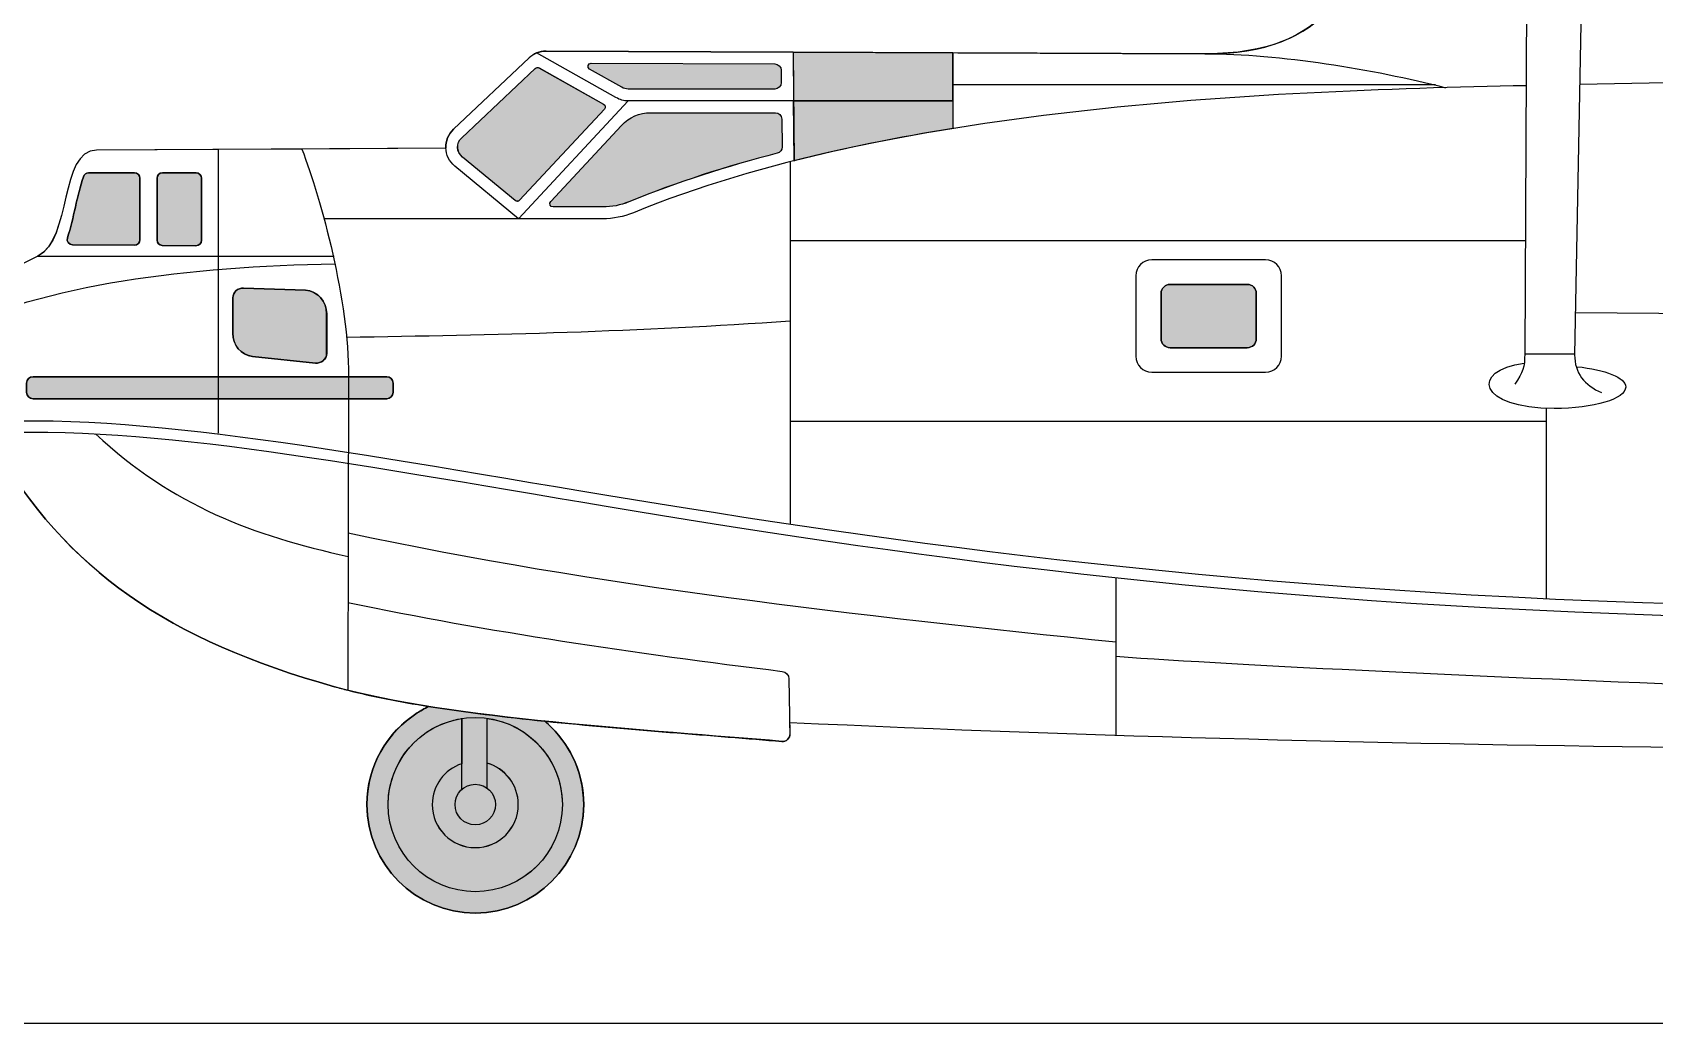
# Model space of a CAD drawing. Extents: x 65 to 351, y 40 to 244.
# Drawn here: x 104.8 to 127.97, y 197.93 to 212.08 of the extents above; entities that cross this region are included whole.
import ezdxf

# ---------------------------------------------------------------- set-up
doc = ezdxf.new("R2010")
doc.units = 0
doc.header["$MEASUREMENT"] = 0
doc.layers.add('4-VIEW', color=7, linetype='CONTINUOUS')
doc.layers.add('SOLIDS', color=7, linetype='CONTINUOUS')

msp = doc.modelspace()

# ---------------------------------------------------------------- hatches: boundary and pattern name
at = {"layer": 'SOLIDS'}
msp.add_hatch(color=255, dxfattribs=at).paths.add_polyline_path([(117.951, 211.792), (115.667, 211.801), (115.674, 211.104), (117.951, 211.104), (117.951, 211.337)])
h = msp.add_hatch(color=255, dxfattribs=at)
edge = h.paths.add_edge_path()
edge.add_spline(control_points=[(111.984, 211.568), (111.984, 211.568), (110.935, 210.579), (110.935, 210.579), (110.854, 210.502), (110.858, 210.374), (110.944, 210.303), (110.944, 210.303), (111.698, 209.68), (111.698, 209.68), (111.717, 209.664), (111.744, 209.666), (111.761, 209.685), (111.761, 209.685), (112.972, 210.985), (112.972, 210.985), (112.992, 211.007), (112.987, 211.042), (112.961, 211.057), (112.961, 211.057), (112.039, 211.575), (112.039, 211.575), (112.021, 211.584), (111.999, 211.582), (111.984, 211.568)], knot_values=[0, 0, 0, 0, 1, 1, 1, 2, 2, 2, 3, 3, 3, 4, 4, 4, 5, 5, 5, 6, 6, 6, 7, 7, 7, 8, 8, 8, 8], degree=3, periodic=1)
h = msp.add_hatch(color=255, dxfattribs=at)
edge = h.paths.add_edge_path()
edge.add_spline(control_points=[(115.406, 211.633), (115.406, 211.633), (112.783, 211.643), (112.783, 211.643), (112.736, 211.643), (112.719, 211.58), (112.76, 211.556), (112.76, 211.556), (113.22, 211.299), (113.22, 211.299), (113.251, 211.281), (113.278, 211.273), (113.314, 211.273), (113.314, 211.273), (115.405, 211.273), (115.405, 211.273), (115.456, 211.273), (115.498, 211.315), (115.498, 211.365), (115.498, 211.365), (115.498, 211.54), (115.498, 211.54), (115.498, 211.591), (115.457, 211.633), (115.406, 211.633)], knot_values=[0, 0, 0, 0, 1, 1, 1, 2, 2, 2, 3, 3, 3, 4, 4, 4, 5, 5, 5, 6, 6, 6, 7, 7, 7, 8, 8, 8, 8], degree=3, periodic=1)
h = msp.add_hatch(color=252, dxfattribs=at)
edge = h.paths.add_edge_path()
edge.add_spline(control_points=[(121.547, 211.777), (121.55, 211.777), (121.554, 211.777), (121.557, 211.777), (121.554, 211.777), (121.55, 211.777), (121.547, 211.777)], knot_values=[0, 0, 0, 0, 1, 1, 1, 2, 2, 2, 2], degree=3, periodic=1)
h = msp.add_hatch(color=255, dxfattribs=at)
edge = h.paths.add_edge_path()
edge.add_spline(control_points=[(117.951, 211.104), (117.951, 211.104), (115.674, 211.104), (115.674, 211.104), (115.674, 211.104), (115.682, 210.248), (115.682, 210.248), (116.412, 210.432), (117.174, 210.584), (117.951, 210.71), (117.951, 210.71), (117.951, 211.104), (117.951, 211.104)], knot_values=[0, 0, 0, 0, 1, 1, 1, 2, 2, 2, 3, 3, 3, 4, 4, 4, 4], degree=3, periodic=1)
h = msp.add_hatch(color=255, dxfattribs=at)
edge = h.paths.add_edge_path()
edge.add_spline(control_points=[(113.219, 210.754), (113.219, 210.754), (112.207, 209.667), (112.207, 209.667), (112.179, 209.638), (112.2, 209.59), (112.241, 209.59), (112.241, 209.59), (112.946, 209.59), (112.946, 209.59), (113.082, 209.59), (113.199, 209.613), (113.324, 209.664), (114.011, 209.946), (114.724, 210.17), (115.442, 210.356), (115.484, 210.367), (115.511, 210.404), (115.511, 210.447), (115.511, 210.447), (115.507, 210.844), (115.507, 210.844), (115.506, 210.894), (115.465, 210.935), (115.415, 210.935), (115.415, 210.935), (113.634, 210.935), (113.634, 210.935), (113.471, 210.935), (113.33, 210.874), (113.219, 210.754)], knot_values=[0, 0, 0, 0, 1, 1, 1, 2, 2, 2, 3, 3, 3, 4, 4, 4, 5, 5, 5, 6, 6, 6, 7, 7, 7, 8, 8, 8, 9, 9, 9, 10, 10, 10, 10], degree=3, periodic=1)
h = msp.add_hatch(color=255, dxfattribs=at)
edge = h.paths.add_edge_path()
edge.add_spline(control_points=[(105.531, 210.02), (105.437, 209.744), (105.396, 209.435), (105.302, 209.147), (105.286, 209.099), (105.326, 209.051), (105.376, 209.051), (105.376, 209.051), (106.261, 209.044), (106.261, 209.044), (106.304, 209.043), (106.338, 209.078), (106.338, 209.121), (106.338, 209.121), (106.338, 210), (106.338, 210), (106.338, 210.043), (106.304, 210.077), (106.261, 210.077), (106.261, 210.077), (105.605, 210.077), (105.605, 210.077), (105.57, 210.077), (105.542, 210.053), (105.531, 210.02)], knot_values=[0, 0, 0, 0, 1, 1, 1, 2, 2, 2, 3, 3, 3, 4, 4, 4, 5, 5, 5, 6, 6, 6, 7, 7, 7, 8, 8, 8, 8], degree=3, periodic=1)
h = msp.add_hatch(color=255, dxfattribs=at)
edge = h.paths.add_edge_path()
edge.add_spline(control_points=[(107.14, 210.077), (107.14, 210.077), (106.659, 210.077), (106.659, 210.077), (106.617, 210.077), (106.582, 210.043), (106.582, 210), (106.582, 210), (106.582, 209.118), (106.582, 209.118), (106.582, 209.075), (106.616, 209.041), (106.658, 209.041), (106.658, 209.041), (107.139, 209.037), (107.139, 209.037), (107.182, 209.037), (107.217, 209.071), (107.217, 209.114), (107.217, 209.114), (107.217, 210), (107.217, 210), (107.217, 210.043), (107.182, 210.077), (107.14, 210.077)], knot_values=[0, 0, 0, 0, 1, 1, 1, 2, 2, 2, 3, 3, 3, 4, 4, 4, 5, 5, 5, 6, 6, 6, 7, 7, 7, 8, 8, 8, 8], degree=3, periodic=1)
h = msp.add_hatch(color=255, dxfattribs=at)
edge = h.paths.add_edge_path()
edge.add_spline(control_points=[(107.665, 208.292), (107.665, 208.292), (107.665, 207.788), (107.665, 207.788), (107.665, 207.622), (107.781, 207.472), (107.946, 207.455), (107.946, 207.455), (108.844, 207.362), (108.844, 207.362), (108.929, 207.353), (109.006, 207.412), (109.006, 207.498), (109.006, 207.498), (109.006, 208.064), (109.006, 208.064), (109.006, 208.238), (108.876, 208.395), (108.702, 208.4), (108.702, 208.4), (107.817, 208.43), (107.817, 208.43), (107.735, 208.433), (107.665, 208.375), (107.665, 208.292)], knot_values=[0, 0, 0, 0, 1, 1, 1, 2, 2, 2, 3, 3, 3, 4, 4, 4, 5, 5, 5, 6, 6, 6, 7, 7, 7, 8, 8, 8, 8], degree=3, periodic=1)
h = msp.add_hatch(color=255, dxfattribs=at)
edge = h.paths.add_edge_path()
edge.add_spline(control_points=[(121.053, 208.485), (120.982, 208.485), (120.924, 208.427), (120.924, 208.356), (120.924, 208.356), (120.924, 207.709), (120.924, 207.709), (120.924, 207.639), (120.982, 207.581), (121.053, 207.581), (121.053, 207.581), (122.156, 207.581), (122.156, 207.581), (122.227, 207.581), (122.285, 207.639), (122.285, 207.709), (122.285, 207.709), (122.285, 208.356), (122.285, 208.356), (122.285, 208.427), (122.227, 208.485), (122.156, 208.485), (122.156, 208.485), (121.053, 208.485), (121.053, 208.485)], knot_values=[0, 0, 0, 0, 1, 1, 1, 2, 2, 2, 3, 3, 3, 4, 4, 4, 5, 5, 5, 6, 6, 6, 7, 7, 7, 8, 8, 8, 8], degree=3, periodic=1)
h = msp.add_hatch(color=252, dxfattribs=at)
edge = h.paths.add_edge_path()
edge.add_spline(control_points=[(107.457, 207.166), (107.457, 207.166), (104.811, 207.166), (104.811, 207.166), (104.761, 207.166), (104.72, 207.125), (104.72, 207.075), (104.72, 207.075), (104.72, 206.943), (104.72, 206.943), (104.72, 206.892), (104.761, 206.851), (104.811, 206.851), (104.811, 206.851), (107.457, 206.851), (107.457, 206.851), (107.457, 206.851), (109.318, 206.851), (109.318, 206.851), (109.318, 206.851), (109.864, 206.851), (109.864, 206.851), (109.914, 206.851), (109.955, 206.892), (109.955, 206.943), (109.955, 206.943), (109.955, 207.075), (109.955, 207.075), (109.955, 207.125), (109.914, 207.166), (109.864, 207.166), (109.864, 207.166), (109.319, 207.166), (109.319, 207.166), (109.319, 207.166), (107.457, 207.166), (107.457, 207.166)], knot_values=[0, 0, 0, 0, 1, 1, 1, 2, 2, 2, 3, 3, 3, 4, 4, 4, 5, 5, 5, 6, 6, 6, 7, 7, 7, 8, 8, 8, 9, 9, 9, 10, 10, 10, 11, 11, 11, 12, 12, 12, 12], degree=3, periodic=1)
h = msp.add_hatch(color=252, dxfattribs=at)
edge = h.paths.add_edge_path()
edge.add_spline(control_points=[(110.3, 202.366), (109.867, 202.091), (109.58, 201.608), (109.58, 201.058), (109.58, 200.202), (110.273, 199.509), (111.128, 199.509), (111.984, 199.509), (112.677, 200.202), (112.677, 201.058), (112.677, 201.488), (112.502, 201.877), (112.218, 202.158), (112.201, 202.175), (112.166, 202.212), (112.131, 202.248), (112.126, 202.248), (112.122, 202.249), (112.118, 202.249), (111.546, 202.308), (110.982, 202.377), (110.461, 202.46), (110.405, 202.429), (110.336, 202.389), (110.3, 202.366)], knot_values=[0, 0, 0, 0, 1, 1, 1, 2, 2, 2, 3, 3, 3, 4, 4, 4, 5, 5, 5, 6, 6, 6, 7, 7, 7, 8, 8, 8, 8], degree=3, periodic=1)
h = msp.add_hatch(color=255, dxfattribs=at)
edge = h.paths.add_edge_path()
edge.add_spline(control_points=[(110.934, 202.286), (110.34, 202.193), (109.884, 201.678), (109.884, 201.058), (109.884, 200.371), (110.442, 199.814), (111.128, 199.814), (111.816, 199.814), (112.372, 200.371), (112.372, 201.058), (112.372, 201.688), (111.904, 202.208), (111.296, 202.289), (111.296, 202.289), (111.296, 201.649), (111.296, 201.649), (111.554, 201.576), (111.743, 201.338), (111.743, 201.058), (111.743, 200.718), (111.468, 200.443), (111.128, 200.443), (110.789, 200.443), (110.514, 200.718), (110.514, 201.058), (110.514, 201.329), (110.69, 201.559), (110.934, 201.641), (110.934, 201.641), (110.934, 202.286), (110.934, 202.286)], knot_values=[0, 0, 0, 0, 1, 1, 1, 2, 2, 2, 3, 3, 3, 4, 4, 4, 5, 5, 5, 6, 6, 6, 7, 7, 7, 8, 8, 8, 9, 9, 9, 10, 10, 10, 10], degree=3, periodic=1)

# ---------------------------------------------------------------- linework, layer by layer
at = {"layer": '4-VIEW', "color": 7}
for points in [[(115.667, 211.801), (115.682, 210.243)], [(117.951, 211.792), (117.951, 210.705)], [(117.951, 211.338), (124.845, 211.338)], [(133.584, 211.465), (126.905, 211.336)], [(111.746, 209.421), (113.313, 211.104)], [(107.457, 210.409), (107.457, 206.362)], [(115.626, 210.23), (115.626, 205.063)], [(115.626, 209.109), (126.127, 209.109)], [(104.878, 208.886), (109.113, 208.886)], [(126.844, 208.084), (129.227, 208.066)], [(126.119, 207.495), (126.833, 207.495)], [(126.425, 206.715), (126.425, 203.998)], [(115.626, 206.53), (126.425, 206.53)], [(120.28, 204.297), (120.28, 202.052)], [(110.934, 201.272), (110.934, 202.29)], [(111.296, 201.293), (111.296, 202.289)], [(181.752, 197.932), (103.375, 197.932)]]:
    msp.add_lwpolyline(points, dxfattribs=at)
for points in [[(121.547, 211.778), (123.312, 211.768), (123.75, 212.745), (124.096, 214.238)], [(103.496, 207.777), (105.032, 208.5), (107.021, 208.742), (109.123, 208.777)], [(109.29, 207.731), (111.378, 207.766), (113.498, 207.809), (115.626, 207.966)], [(105.702, 206.351), (106.817, 205.316), (107.95, 204.905), (109.312, 204.599)], [(109.313, 204.936), (112.882, 204.176), (116.574, 203.759), (120.28, 203.38)], [(120.28, 203.175), (122.055, 203.045), (125.741, 202.876), (129.003, 202.75)], [(115.62, 202.232), (119.986, 202.026), (124.362, 201.926), (128.742, 201.869)]]:
    msp.add_open_spline(points, degree=3, dxfattribs=at)
for points, knots in [([(126.148, 213.529), (126.148, 213.529), (126.119, 207.495), (126.119, 207.495), (126.119, 207.301), (126.095, 207.231), (125.977, 207.059)], [0, 0, 0, 0, 1, 1, 1, 2, 2, 2, 2]), ([(126.945, 213.449), (126.945, 213.449), (126.832, 207.48), (126.832, 207.48), (126.828, 207.22), (126.975, 207.043), (127.215, 206.939)], [0, 0, 0, 0, 1, 1, 1, 2, 2, 2, 2]), ([(111.746, 209.421), (111.746, 209.421), (110.836, 210.173), (110.836, 210.173), (110.672, 210.309), (110.664, 210.556), (110.819, 210.702), (110.819, 210.702), (111.898, 211.719), (111.898, 211.719), (111.966, 211.783), (112.047, 211.815), (112.141, 211.815), (112.141, 211.815), (121.547, 211.778), (121.547, 211.778), (122.63, 211.774), (123.942, 211.562), (124.989, 211.292)], [0, 0, 0, 0, 1, 1, 1, 2, 2, 2, 3, 3, 3, 4, 4, 4, 5, 5, 5, 6, 6, 6, 6]), ([(117.951, 211.104), (117.951, 211.104), (113.313, 211.104), (113.313, 211.104), (113.249, 211.104), (113.193, 211.12), (113.137, 211.152), (113.137, 211.152), (112.003, 211.788), (112.003, 211.788)], [0, 0, 0, 0, 1, 1, 1, 2, 2, 2, 3, 3, 3, 3]), ([(111.761, 209.685), (111.761, 209.685), (112.972, 210.985), (112.972, 210.985), (112.992, 211.007), (112.987, 211.042), (112.961, 211.057), (112.961, 211.057), (112.038, 211.575), (112.038, 211.575), (112.021, 211.585), (111.999, 211.582), (111.984, 211.568), (111.984, 211.568), (110.935, 210.579), (110.935, 210.579), (110.853, 210.503), (110.857, 210.374), (110.944, 210.303), (110.944, 210.303), (111.698, 209.681), (111.698, 209.681), (111.717, 209.665), (111.744, 209.667), (111.761, 209.685), (111.761, 209.685), (111.761, 209.685), (111.761, 209.685)], [0, 0, 0, 0, 1, 1, 1, 2, 2, 2, 3, 3, 3, 4, 4, 4, 5, 5, 5, 6, 6, 6, 7, 7, 7, 8, 8, 8, 9, 9, 9, 9]), ([(115.498, 211.366), (115.498, 211.366), (115.498, 211.541), (115.498, 211.541), (115.498, 211.592), (115.456, 211.633), (115.406, 211.633), (115.406, 211.633), (112.783, 211.644), (112.783, 211.644), (112.736, 211.644), (112.719, 211.58), (112.76, 211.557), (112.76, 211.557), (113.22, 211.299), (113.22, 211.299), (113.251, 211.282), (113.278, 211.273), (113.313, 211.273), (113.313, 211.273), (115.405, 211.273), (115.405, 211.273), (115.456, 211.273), (115.498, 211.315), (115.498, 211.366), (115.498, 211.366), (115.498, 211.366), (115.498, 211.366)], [0, 0, 0, 0, 1, 1, 1, 2, 2, 2, 3, 3, 3, 4, 4, 4, 5, 5, 5, 6, 6, 6, 7, 7, 7, 8, 8, 8, 9, 9, 9, 9]), ([(126.137, 211.321), (122.242, 211.246), (117.023, 210.999), (113.388, 209.508), (113.241, 209.448), (113.105, 209.421), (112.946, 209.421), (112.946, 209.421), (108.969, 209.421), (108.969, 209.421)], [0, 0, 0, 0, 1, 1, 1, 2, 2, 2, 3, 3, 3, 3]), ([(113.218, 210.755), (113.218, 210.755), (112.207, 209.668), (112.207, 209.668), (112.179, 209.638), (112.2, 209.59), (112.241, 209.59), (112.241, 209.59), (112.946, 209.59), (112.946, 209.59), (113.081, 209.59), (113.199, 209.613), (113.324, 209.665), (114.011, 209.946), (114.723, 210.171), (115.442, 210.357), (115.483, 210.368), (115.511, 210.404), (115.511, 210.447), (115.511, 210.447), (115.507, 210.844), (115.507, 210.844), (115.506, 210.895), (115.465, 210.935), (115.415, 210.935), (115.415, 210.935), (113.634, 210.935), (113.634, 210.935), (113.471, 210.935), (113.33, 210.874), (113.218, 210.755), (113.218, 210.755), (113.218, 210.755), (113.218, 210.755)], [0, 0, 0, 0, 1, 1, 1, 2, 2, 2, 3, 3, 3, 4, 4, 4, 5, 5, 5, 6, 6, 6, 7, 7, 7, 8, 8, 8, 9, 9, 9, 10, 10, 10, 11, 11, 11, 11]), ([(110.708, 210.43), (110.708, 210.43), (105.719, 210.399), (105.719, 210.399), (105.179, 210.396), (105.368, 209.127), (104.878, 208.886), (104.424, 208.662), (104.003, 208.422), (103.617, 208.163), (103.49, 208.078), (103.44, 207.92), (103.496, 207.777), (103.667, 207.34), (103.847, 206.94), (104.037, 206.575), (104.054, 206.543), (104.086, 206.524), (104.123, 206.526), (109.222, 206.747), (115.985, 204.053), (130.419, 203.882)], [0, 0, 0, 0, 1, 1, 1, 2, 2, 2, 3, 3, 3, 4, 4, 4, 5, 5, 5, 6, 6, 6, 7, 7, 7, 7]), ([(108.65, 210.417), (108.936, 209.688), (109.321, 208.226), (109.319, 207.182), (109.319, 207.182), (109.307, 202.69), (109.307, 202.69)], [0, 0, 0, 0, 1, 1, 1, 2, 2, 2, 2]), ([(106.261, 209.044), (106.261, 209.044), (105.376, 209.051), (105.376, 209.051), (105.325, 209.051), (105.286, 209.1), (105.302, 209.147), (105.396, 209.436), (105.437, 209.745), (105.531, 210.02), (105.542, 210.054), (105.57, 210.077), (105.605, 210.077), (105.605, 210.077), (106.261, 210.077), (106.261, 210.077), (106.304, 210.077), (106.338, 210.043), (106.338, 210.001), (106.338, 210.001), (106.338, 209.121), (106.338, 209.121), (106.338, 209.078), (106.304, 209.044), (106.261, 209.044), (106.261, 209.044), (106.261, 209.044), (106.261, 209.044)], [0, 0, 0, 0, 1, 1, 1, 2, 2, 2, 3, 3, 3, 4, 4, 4, 5, 5, 5, 6, 6, 6, 7, 7, 7, 8, 8, 8, 9, 9, 9, 9]), ([(107.139, 209.037), (107.139, 209.037), (106.658, 209.041), (106.658, 209.041), (106.616, 209.041), (106.582, 209.076), (106.582, 209.118), (106.582, 209.118), (106.582, 210.001), (106.582, 210.001), (106.582, 210.043), (106.617, 210.077), (106.659, 210.077), (106.659, 210.077), (107.14, 210.077), (107.14, 210.077), (107.182, 210.077), (107.217, 210.043), (107.217, 210.001), (107.217, 210.001), (107.217, 209.114), (107.217, 209.114), (107.217, 209.071), (107.182, 209.037), (107.139, 209.037), (107.139, 209.037), (107.139, 209.037), (107.139, 209.037)], [0, 0, 0, 0, 1, 1, 1, 2, 2, 2, 3, 3, 3, 4, 4, 4, 5, 5, 5, 6, 6, 6, 7, 7, 7, 8, 8, 8, 9, 9, 9, 9]), ([(120.792, 208.835), (120.792, 208.835), (122.417, 208.835), (122.417, 208.835), (122.543, 208.835), (122.645, 208.733), (122.645, 208.607), (122.645, 208.607), (122.645, 207.459), (122.645, 207.459), (122.645, 207.333), (122.543, 207.231), (122.417, 207.231), (122.417, 207.231), (120.792, 207.231), (120.792, 207.231), (120.666, 207.231), (120.564, 207.333), (120.564, 207.459), (120.564, 207.459), (120.564, 208.607), (120.564, 208.607), (120.564, 208.733), (120.666, 208.835), (120.792, 208.835), (120.792, 208.835), (120.792, 208.835), (120.792, 208.835)], [0, 0, 0, 0, 1, 1, 1, 2, 2, 2, 3, 3, 3, 4, 4, 4, 5, 5, 5, 6, 6, 6, 7, 7, 7, 8, 8, 8, 9, 9, 9, 9]), ([(107.817, 208.431), (107.817, 208.431), (108.702, 208.401), (108.702, 208.401), (108.876, 208.395), (109.005, 208.239), (109.005, 208.064), (109.005, 208.064), (109.005, 207.499), (109.005, 207.499), (109.005, 207.412), (108.929, 207.354), (108.844, 207.362), (108.844, 207.362), (107.946, 207.456), (107.946, 207.456), (107.78, 207.472), (107.665, 207.622), (107.665, 207.788), (107.665, 207.788), (107.665, 208.293), (107.665, 208.293), (107.665, 208.375), (107.735, 208.433), (107.817, 208.431), (107.817, 208.431), (107.817, 208.431), (107.817, 208.431)], [0, 0, 0, 0, 1, 1, 1, 2, 2, 2, 3, 3, 3, 4, 4, 4, 5, 5, 5, 6, 6, 6, 7, 7, 7, 8, 8, 8, 9, 9, 9, 9]), ([(121.053, 208.485), (121.053, 208.485), (122.156, 208.485), (122.156, 208.485), (122.227, 208.485), (122.285, 208.427), (122.285, 208.356), (122.285, 208.356), (122.285, 207.71), (122.285, 207.71), (122.285, 207.639), (122.227, 207.581), (122.156, 207.581), (122.156, 207.581), (121.053, 207.581), (121.053, 207.581), (120.982, 207.581), (120.924, 207.639), (120.924, 207.71), (120.924, 207.71), (120.924, 208.356), (120.924, 208.356), (120.924, 208.427), (120.982, 208.485), (121.053, 208.485), (121.053, 208.485), (121.053, 208.485), (121.053, 208.485)], [0, 0, 0, 0, 1, 1, 1, 2, 2, 2, 3, 3, 3, 4, 4, 4, 5, 5, 5, 6, 6, 6, 7, 7, 7, 8, 8, 8, 9, 9, 9, 9]), ([(104.811, 207.167), (104.811, 207.167), (109.864, 207.167), (109.864, 207.167), (109.914, 207.167), (109.955, 207.125), (109.955, 207.075), (109.955, 207.075), (109.955, 206.943), (109.955, 206.943), (109.955, 206.893), (109.914, 206.852), (109.864, 206.852), (109.864, 206.852), (104.811, 206.852), (104.811, 206.852), (104.761, 206.852), (104.719, 206.893), (104.719, 206.943), (104.719, 206.943), (104.719, 207.075), (104.719, 207.075), (104.719, 207.125), (104.761, 207.167), (104.811, 207.167), (104.811, 207.167), (104.811, 207.167), (104.811, 207.167)], [0, 0, 0, 0, 1, 1, 1, 2, 2, 2, 3, 3, 3, 4, 4, 4, 5, 5, 5, 6, 6, 6, 7, 7, 7, 8, 8, 8, 9, 9, 9, 9]), ([(126.865, 207.309), (127.27, 207.268), (127.561, 207.154), (127.561, 207.019), (127.561, 206.85), (127.104, 206.713), (126.54, 206.713), (125.45, 206.713), (125.334, 207.258), (126.112, 207.358)], [0, 0, 0, 0, 1, 1, 1, 2, 2, 2, 3, 3, 3, 3]), ([(109.31, 203.944), (111.317, 203.525), (113.401, 203.22), (115.514, 202.96), (115.568, 202.954), (115.607, 202.909), (115.608, 202.855), (115.608, 202.855), (115.623, 202.069), (115.623, 202.069), (115.625, 202.005), (115.571, 201.954), (115.506, 201.96), (113.649, 202.123), (110.769, 202.277), (109.119, 202.74), (106.751, 203.405), (105.295, 204.382), (104.228, 206.227), (104.194, 206.288), (104.235, 206.363), (104.305, 206.366), (109.343, 206.545), (115.952, 203.934), (129.99, 203.716)], [0, 0, 0, 0, 1, 1, 1, 2, 2, 2, 3, 3, 3, 4, 4, 4, 5, 5, 5, 6, 6, 6, 7, 7, 7, 8, 8, 8, 8]), ([(110.462, 202.456), (109.94, 202.207), (109.58, 201.675), (109.58, 201.058), (109.58, 200.203), (110.273, 199.509), (111.128, 199.509), (111.984, 199.509), (112.677, 200.203), (112.677, 201.058), (112.677, 201.54), (112.457, 201.97), (112.112, 202.254)], [0, 0, 0, 0, 1, 1, 1, 2, 2, 2, 3, 3, 3, 4, 4, 4, 4]), ([(111.128, 202.302), (110.441, 202.302), (109.884, 201.745), (109.884, 201.058), (109.884, 200.371), (110.441, 199.814), (111.128, 199.814), (111.815, 199.814), (112.372, 200.371), (112.372, 201.058), (112.372, 201.745), (111.815, 202.302), (111.128, 202.302), (111.128, 202.302), (111.128, 202.302), (111.128, 202.302)], [0, 0, 0, 0, 1, 1, 1, 2, 2, 2, 3, 3, 3, 4, 4, 4, 5, 5, 5, 5]), ([(110.934, 201.641), (110.69, 201.559), (110.514, 201.329), (110.514, 201.058), (110.514, 200.718), (110.789, 200.444), (111.128, 200.444), (111.468, 200.444), (111.743, 200.718), (111.743, 201.058), (111.743, 201.34), (111.553, 201.578), (111.293, 201.65)], [0, 0, 0, 0, 1, 1, 1, 2, 2, 2, 3, 3, 3, 4, 4, 4, 4]), ([(111.128, 200.769), (111.288, 200.769), (111.418, 200.898), (111.418, 201.058), (111.418, 201.218), (111.288, 201.347), (111.128, 201.347), (110.969, 201.347), (110.839, 201.218), (110.839, 201.058), (110.839, 200.898), (110.969, 200.769), (111.128, 200.769), (111.128, 200.769), (111.128, 200.769), (111.128, 200.769)], [0, 0, 0, 0, 1, 1, 1, 2, 2, 2, 3, 3, 3, 4, 4, 4, 5, 5, 5, 5])]:
    msp.add_open_spline(points, degree=3, knots=knots, dxfattribs=at)
at = {"layer": 'SOLIDS'}
msp.add_lwpolyline([(117.951, 211.792), (115.667, 211.801), (115.674, 211.104), (117.951, 211.104), (117.951, 211.337), (117.951, 211.792)], dxfattribs=at)
for points, knots in [([(121.557, 211.777), (121.561, 211.777), (121.565, 211.777), (121.569, 211.777), (123.314, 211.776), (123.751, 212.749), (124.096, 214.235), (123.902, 214.236), (123.708, 214.238), (123.513, 214.24), (123.513, 214.24), (123.512, 214.091), (123.512, 214.091), (123.508, 213.696), (123.185, 213.376), (122.79, 213.376), (122.79, 213.376), (121.725, 213.376), (121.725, 213.376), (121.725, 213.376), (121.516, 213.376), (121.516, 213.376), (121.119, 213.376), (120.795, 213.701), (120.795, 214.098), (120.795, 214.098), (120.795, 214.3), (120.795, 214.3), (120.153, 214.321), (119.513, 214.348), (118.877, 214.382), (118.706, 214.391), (118.535, 214.4), (118.364, 214.41), (117.909, 214.436), (117.536, 214.812), (117.538, 215.269), (117.538, 215.269), (117.546, 217.154), (117.546, 217.154), (117.546, 217.154), (117.272, 217.154), (117.272, 217.154), (117.272, 217.095), (117.224, 217.048), (117.165, 217.048), (117.165, 217.048), (117.111, 217.048), (117.111, 217.048), (117.169, 216.017), (116.977, 214.539), (116.798, 213.476), (116.795, 213.455), (116.738, 213.455), (116.737, 213.475), (116.643, 214.525), (116.479, 215.804), (116.611, 217.048), (116.553, 217.048), (116.505, 217.095), (116.505, 217.154), (116.505, 217.154), (116.505, 217.175), (116.505, 217.175), (116.505, 217.175), (115.821, 217.175), (115.821, 217.175), (115.487, 217.175), (115.491, 217.718), (115.821, 217.718), (115.821, 217.718), (116.505, 217.718), (116.505, 217.718), (116.505, 217.718), (116.505, 217.738), (116.505, 217.738), (116.505, 217.797), (116.553, 217.845), (116.611, 217.845), (116.611, 217.845), (116.695, 217.845), (116.695, 217.845), (116.645, 220.163), (117.005, 222.34), (117.168, 224.296), (117.171, 224.334), (117.227, 224.333), (117.229, 224.296), (117.338, 222.315), (117.245, 219.766), (117.119, 217.845), (117.119, 217.845), (117.165, 217.845), (117.165, 217.845), (117.224, 217.845), (117.272, 217.797), (117.272, 217.738), (117.272, 217.738), (117.548, 217.738), (117.548, 217.738), (117.548, 217.738), (117.554, 219.049), (117.554, 219.049), (117.555, 219.523), (117.94, 219.909), (118.413, 219.909), (118.607, 219.909), (118.803, 219.909), (118.998, 219.907), (119.642, 219.903), (120.29, 219.889), (120.926, 219.865), (121.242, 219.853), (121.555, 219.839), (121.863, 219.822), (122.503, 219.786), (123.124, 219.739), (123.707, 219.678), (124.479, 219.598), (125.186, 219.495), (125.791, 219.365), (126.241, 219.268), (126.634, 219.156), (126.956, 219.028), (127.842, 219.137), (128.853, 219.013), (129.553, 218.937), (132.36, 218.635), (134.824, 217.911), (137.298, 217.013), (137.375, 216.985), (137.406, 216.915), (137.398, 216.85), (137.396, 216.835), (137.393, 216.821), (137.387, 216.807), (137.659, 216.781), (137.887, 216.784), (138.132, 216.641), (138.132, 216.641), (140.458, 215.289), (140.458, 215.289), (140.458, 215.289), (141.482, 214.694), (141.482, 214.694), (141.551, 214.653), (141.521, 214.547), (141.441, 214.55), (140.182, 214.594), (138.884, 214.628), (137.58, 214.668), (136.298, 213.206), (138.312, 211.618), (140.883, 211.595), (140.883, 211.595), (141.012, 211.595), (141.012, 211.595), (141.019, 211.595), (141.027, 211.595), (141.034, 211.595), (141.034, 211.595), (143.009, 211.597), (143.009, 211.597), (143.009, 211.597), (143.274, 211.597), (143.274, 211.597), (143.813, 212.134), (144.534, 212.433), (145.361, 212.539), (146.155, 212.642), (147.046, 212.566), (147.967, 212.354), (148.151, 212.312), (148.336, 212.264), (148.522, 212.21), (149.116, 212.041), (149.717, 211.819), (150.306, 211.554), (150.306, 211.554), (159.394, 211.475), (159.394, 211.475), (159.561, 211.473), (159.719, 211.479), (159.875, 211.494), (160.113, 211.516), (160.344, 211.559), (160.593, 211.624), (160.787, 211.675), (160.98, 211.73), (161.172, 211.788), (161.813, 211.985), (162.436, 212.225), (163.043, 212.512), (163.766, 212.855), (164.468, 213.264), (165.154, 213.745), (165.96, 214.311), (166.744, 214.977), (167.517, 215.753), (168.626, 216.866), (169.712, 218.206), (170.805, 219.801), (171.791, 221.24), (172.866, 222.878), (174.213, 223.787), (174.729, 224.135), (175.285, 224.376), (175.89, 224.457), (176.115, 224.488), (176.346, 224.496), (176.585, 224.48), (179.033, 224.314), (180.596, 222.653), (180.999, 220.445), (181.055, 220.137), (181.089, 219.819), (181.099, 219.493), (181.099, 219.493), (181.275, 213.95), (181.275, 213.95), (181.275, 213.95), (181.345, 211.81), (181.345, 211.81), (181.348, 211.695), (181.29, 211.573), (181.195, 211.455), (180.927, 211.121), (180.37, 210.813), (180.1, 210.761), (180.1, 210.761), (173.809, 209.556), (173.809, 209.556), (173.809, 209.556), (162.715, 207.431), (162.715, 207.431), (162.715, 207.431), (159.457, 206.806), (159.457, 206.806), (159.457, 206.806), (152.954, 205.56), (152.954, 205.56), (152.954, 205.56), (152.943, 204.368), (152.943, 204.368), (152.942, 204.232), (152.848, 204.117), (152.719, 204.087), (152.706, 204.084), (152.694, 204.082), (152.681, 204.081), (152.681, 204.081), (134.076, 202.158), (134.076, 202.158), (134.076, 202.158), (134.076, 201.819), (134.076, 201.819), (134.076, 201.742), (134.014, 201.68), (133.938, 201.68), (133.938, 201.68), (133.324, 201.68), (133.324, 201.68), (133.324, 201.676), (133.324, 201.672), (133.324, 201.668), (133.324, 200.401), (132.296, 199.373), (131.029, 199.373), (129.761, 199.373), (128.733, 200.401), (128.733, 201.668), (128.733, 201.736), (128.736, 201.803), (128.742, 201.869), (124.362, 201.926), (119.986, 202.026), (115.621, 202.232), (115.621, 202.232), (115.624, 202.069), (115.624, 202.069), (115.625, 202.004), (115.571, 201.954), (115.506, 201.959), (114.55, 202.043), (113.322, 202.125), (112.131, 202.248), (112.166, 202.212), (112.201, 202.175), (112.218, 202.158), (112.502, 201.877), (112.677, 201.488), (112.677, 201.058), (112.677, 200.202), (111.984, 199.509), (111.128, 199.509), (110.273, 199.509), (109.58, 200.202), (109.58, 201.058), (109.58, 201.608), (109.867, 202.091), (110.3, 202.366), (110.336, 202.389), (110.405, 202.429), (110.461, 202.46), (110.043, 202.526), (109.652, 202.602), (109.307, 202.69), (109.243, 202.706), (109.18, 202.723), (109.119, 202.74), (106.751, 203.405), (105.295, 204.382), (104.229, 206.227), (104.194, 206.287), (104.235, 206.363), (104.305, 206.365), (104.32, 206.366), (104.334, 206.366), (104.349, 206.367), (104.349, 206.367), (104.258, 206.531), (104.258, 206.531), (104.213, 206.529), (104.168, 206.527), (104.123, 206.525), (104.086, 206.524), (104.054, 206.542), (104.037, 206.575), (103.847, 206.939), (103.667, 207.34), (103.496, 207.777), (103.44, 207.919), (103.49, 208.077), (103.617, 208.162), (104.003, 208.421), (104.424, 208.662), (104.878, 208.885), (105.369, 209.126), (105.179, 210.396), (105.719, 210.399), (105.719, 210.399), (107.457, 210.409), (107.457, 210.409), (107.457, 210.409), (108.651, 210.416), (108.651, 210.416), (108.651, 210.416), (110.708, 210.429), (110.708, 210.429), (110.704, 210.528), (110.741, 210.628), (110.819, 210.702), (110.819, 210.702), (111.898, 211.718), (111.898, 211.718), (111.93, 211.749), (111.965, 211.772), (112.003, 211.788), (112.046, 211.806), (112.092, 211.815), (112.141, 211.815), (112.141, 211.815), (115.667, 211.801), (115.667, 211.801), (115.667, 211.801), (117.951, 211.792), (117.951, 211.792), (117.951, 211.792), (121.557, 211.777), (121.557, 211.777)], [0, 0, 0, 0, 1, 1, 1, 2, 2, 2, 3, 3, 3, 4, 4, 4, 5, 5, 5, 6, 6, 6, 7, 7, 7, 8, 8, 8, 9, 9, 9, 10, 10, 10, 11, 11, 11, 12, 12, 12, 13, 13, 13, 14, 14, 14, 15, 15, 15, 16, 16, 16, 17, 17, 17, 18, 18, 18, 19, 19, 19, 20, 20, 20, 21, 21, 21, 22, 22, 22, 23, 23, 23, 24, 24, 24, 25, 25, 25, 26, 26, 26, 27, 27, 27, 28, 28, 28, 29, 29, 29, 30, 30, 30, 31, 31, 31, 32, 32, 32, 33, 33, 33, 34, 34, 34, 35, 35, 35, 36, 36, 36, 37, 37, 37, 38, 38, 38, 39, 39, 39, 40, 40, 40, 41, 41, 41, 42, 42, 42, 43, 43, 43, 44, 44, 44, 45, 45, 45, 46, 46, 46, 47, 47, 47, 48, 48, 48, 49, 49, 49, 50, 50, 50, 51, 51, 51, 52, 52, 52, 53, 53, 53, 54, 54, 54, 55, 55, 55, 56, 56, 56, 57, 57, 57, 58, 58, 58, 59, 59, 59, 60, 60, 60, 61, 61, 61, 62, 62, 62, 63, 63, 63, 64, 64, 64, 65, 65, 65, 66, 66, 66, 67, 67, 67, 68, 68, 68, 69, 69, 69, 70, 70, 70, 71, 71, 71, 72, 72, 72, 73, 73, 73, 74, 74, 74, 75, 75, 75, 76, 76, 76, 77, 77, 77, 78, 78, 78, 79, 79, 79, 80, 80, 80, 81, 81, 81, 82, 82, 82, 83, 83, 83, 84, 84, 84, 85, 85, 85, 86, 86, 86, 87, 87, 87, 88, 88, 88, 89, 89, 89, 90, 90, 90, 91, 91, 91, 92, 92, 92, 93, 93, 93, 94, 94, 94, 95, 95, 95, 96, 96, 96, 97, 97, 97, 98, 98, 98, 99, 99, 99, 100, 100, 100, 101, 101, 101, 102, 102, 102, 103, 103, 103, 104, 104, 104, 105, 105, 105, 106, 106, 106, 107, 107, 107, 108, 108, 108, 109, 109, 109, 110, 110, 110, 111, 111, 111, 112, 112, 112, 113, 113, 113, 114, 114, 114, 115, 115, 115, 116, 116, 116, 117, 117, 117, 118, 118, 118, 119, 119, 119, 120, 120, 120, 121, 121, 121, 122, 122, 122, 123, 123, 123, 123]), ([(111.984, 211.568), (111.984, 211.568), (110.935, 210.579), (110.935, 210.579), (110.854, 210.502), (110.858, 210.374), (110.944, 210.303), (110.944, 210.303), (111.698, 209.68), (111.698, 209.68), (111.717, 209.664), (111.744, 209.666), (111.761, 209.685), (111.761, 209.685), (112.972, 210.985), (112.972, 210.985), (112.992, 211.007), (112.987, 211.042), (112.961, 211.057), (112.961, 211.057), (112.039, 211.575), (112.039, 211.575), (112.021, 211.584), (111.999, 211.582), (111.984, 211.568)], [0, 0, 0, 0, 1, 1, 1, 2, 2, 2, 3, 3, 3, 4, 4, 4, 5, 5, 5, 6, 6, 6, 7, 7, 7, 8, 8, 8, 8]), ([(115.406, 211.633), (115.406, 211.633), (112.783, 211.643), (112.783, 211.643), (112.736, 211.643), (112.719, 211.58), (112.76, 211.556), (112.76, 211.556), (113.22, 211.299), (113.22, 211.299), (113.251, 211.281), (113.278, 211.273), (113.314, 211.273), (113.314, 211.273), (115.405, 211.273), (115.405, 211.273), (115.456, 211.273), (115.498, 211.315), (115.498, 211.365), (115.498, 211.365), (115.498, 211.54), (115.498, 211.54), (115.498, 211.591), (115.457, 211.633), (115.406, 211.633)], [0, 0, 0, 0, 1, 1, 1, 2, 2, 2, 3, 3, 3, 4, 4, 4, 5, 5, 5, 6, 6, 6, 7, 7, 7, 8, 8, 8, 8]), ([(121.547, 211.777), (121.55, 211.777), (121.554, 211.777), (121.557, 211.777), (121.554, 211.777), (121.55, 211.777), (121.547, 211.777)], [0, 0, 0, 0, 1, 1, 1, 2, 2, 2, 2]), ([(117.951, 211.104), (117.951, 211.104), (115.674, 211.104), (115.674, 211.104), (115.674, 211.104), (115.682, 210.248), (115.682, 210.248), (116.412, 210.432), (117.174, 210.584), (117.951, 210.71), (117.951, 210.71), (117.951, 211.104), (117.951, 211.104)], [0, 0, 0, 0, 1, 1, 1, 2, 2, 2, 3, 3, 3, 4, 4, 4, 4]), ([(113.219, 210.754), (113.219, 210.754), (112.207, 209.667), (112.207, 209.667), (112.179, 209.638), (112.2, 209.59), (112.241, 209.59), (112.241, 209.59), (112.946, 209.59), (112.946, 209.59), (113.082, 209.59), (113.199, 209.613), (113.324, 209.664), (114.011, 209.946), (114.724, 210.17), (115.442, 210.356), (115.484, 210.367), (115.511, 210.404), (115.511, 210.447), (115.511, 210.447), (115.507, 210.844), (115.507, 210.844), (115.506, 210.894), (115.465, 210.935), (115.415, 210.935), (115.415, 210.935), (113.634, 210.935), (113.634, 210.935), (113.471, 210.935), (113.33, 210.874), (113.219, 210.754)], [0, 0, 0, 0, 1, 1, 1, 2, 2, 2, 3, 3, 3, 4, 4, 4, 5, 5, 5, 6, 6, 6, 7, 7, 7, 8, 8, 8, 9, 9, 9, 10, 10, 10, 10]), ([(105.531, 210.02), (105.437, 209.744), (105.396, 209.435), (105.302, 209.147), (105.286, 209.099), (105.326, 209.051), (105.376, 209.051), (105.376, 209.051), (106.261, 209.044), (106.261, 209.044), (106.304, 209.043), (106.338, 209.078), (106.338, 209.121), (106.338, 209.121), (106.338, 210), (106.338, 210), (106.338, 210.043), (106.304, 210.077), (106.261, 210.077), (106.261, 210.077), (105.605, 210.077), (105.605, 210.077), (105.57, 210.077), (105.542, 210.053), (105.531, 210.02)], [0, 0, 0, 0, 1, 1, 1, 2, 2, 2, 3, 3, 3, 4, 4, 4, 5, 5, 5, 6, 6, 6, 7, 7, 7, 8, 8, 8, 8]), ([(107.14, 210.077), (107.14, 210.077), (106.659, 210.077), (106.659, 210.077), (106.617, 210.077), (106.582, 210.043), (106.582, 210), (106.582, 210), (106.582, 209.118), (106.582, 209.118), (106.582, 209.075), (106.616, 209.041), (106.658, 209.041), (106.658, 209.041), (107.139, 209.037), (107.139, 209.037), (107.182, 209.037), (107.217, 209.071), (107.217, 209.114), (107.217, 209.114), (107.217, 210), (107.217, 210), (107.217, 210.043), (107.182, 210.077), (107.14, 210.077)], [0, 0, 0, 0, 1, 1, 1, 2, 2, 2, 3, 3, 3, 4, 4, 4, 5, 5, 5, 6, 6, 6, 7, 7, 7, 8, 8, 8, 8]), ([(107.665, 208.292), (107.665, 208.292), (107.665, 207.788), (107.665, 207.788), (107.665, 207.622), (107.781, 207.472), (107.946, 207.455), (107.946, 207.455), (108.844, 207.362), (108.844, 207.362), (108.929, 207.353), (109.006, 207.412), (109.006, 207.498), (109.006, 207.498), (109.006, 208.064), (109.006, 208.064), (109.006, 208.238), (108.876, 208.395), (108.702, 208.4), (108.702, 208.4), (107.817, 208.43), (107.817, 208.43), (107.735, 208.433), (107.665, 208.375), (107.665, 208.292)], [0, 0, 0, 0, 1, 1, 1, 2, 2, 2, 3, 3, 3, 4, 4, 4, 5, 5, 5, 6, 6, 6, 7, 7, 7, 8, 8, 8, 8]), ([(121.053, 208.485), (120.982, 208.485), (120.924, 208.427), (120.924, 208.356), (120.924, 208.356), (120.924, 207.709), (120.924, 207.709), (120.924, 207.639), (120.982, 207.581), (121.053, 207.581), (121.053, 207.581), (122.156, 207.581), (122.156, 207.581), (122.227, 207.581), (122.285, 207.639), (122.285, 207.709), (122.285, 207.709), (122.285, 208.356), (122.285, 208.356), (122.285, 208.427), (122.227, 208.485), (122.156, 208.485), (122.156, 208.485), (121.053, 208.485), (121.053, 208.485)], [0, 0, 0, 0, 1, 1, 1, 2, 2, 2, 3, 3, 3, 4, 4, 4, 5, 5, 5, 6, 6, 6, 7, 7, 7, 8, 8, 8, 8]), ([(107.457, 207.166), (107.457, 207.166), (104.811, 207.166), (104.811, 207.166), (104.761, 207.166), (104.72, 207.125), (104.72, 207.075), (104.72, 207.075), (104.72, 206.943), (104.72, 206.943), (104.72, 206.892), (104.761, 206.851), (104.811, 206.851), (104.811, 206.851), (107.457, 206.851), (107.457, 206.851), (107.457, 206.851), (109.318, 206.851), (109.318, 206.851), (109.318, 206.851), (109.864, 206.851), (109.864, 206.851), (109.914, 206.851), (109.955, 206.892), (109.955, 206.943), (109.955, 206.943), (109.955, 207.075), (109.955, 207.075), (109.955, 207.125), (109.914, 207.166), (109.864, 207.166), (109.864, 207.166), (109.319, 207.166), (109.319, 207.166), (109.319, 207.166), (107.457, 207.166), (107.457, 207.166)], [0, 0, 0, 0, 1, 1, 1, 2, 2, 2, 3, 3, 3, 4, 4, 4, 5, 5, 5, 6, 6, 6, 7, 7, 7, 8, 8, 8, 9, 9, 9, 10, 10, 10, 11, 11, 11, 12, 12, 12, 12]), ([(110.3, 202.366), (109.867, 202.091), (109.58, 201.608), (109.58, 201.058), (109.58, 200.202), (110.273, 199.509), (111.128, 199.509), (111.984, 199.509), (112.677, 200.202), (112.677, 201.058), (112.677, 201.488), (112.502, 201.877), (112.218, 202.158), (112.201, 202.175), (112.166, 202.212), (112.131, 202.248), (112.126, 202.248), (112.122, 202.249), (112.118, 202.249), (111.546, 202.308), (110.982, 202.377), (110.461, 202.46), (110.405, 202.429), (110.336, 202.389), (110.3, 202.366)], [0, 0, 0, 0, 1, 1, 1, 2, 2, 2, 3, 3, 3, 4, 4, 4, 5, 5, 5, 6, 6, 6, 7, 7, 7, 8, 8, 8, 8]), ([(110.934, 202.286), (110.34, 202.193), (109.884, 201.678), (109.884, 201.058), (109.884, 200.371), (110.442, 199.814), (111.128, 199.814), (111.816, 199.814), (112.372, 200.371), (112.372, 201.058), (112.372, 201.688), (111.904, 202.208), (111.296, 202.289), (111.296, 202.289), (111.296, 201.649), (111.296, 201.649), (111.554, 201.576), (111.743, 201.338), (111.743, 201.058), (111.743, 200.718), (111.468, 200.443), (111.128, 200.443), (110.789, 200.443), (110.514, 200.718), (110.514, 201.058), (110.514, 201.329), (110.69, 201.559), (110.934, 201.641), (110.934, 201.641), (110.934, 202.286), (110.934, 202.286)], [0, 0, 0, 0, 1, 1, 1, 2, 2, 2, 3, 3, 3, 4, 4, 4, 5, 5, 5, 6, 6, 6, 7, 7, 7, 8, 8, 8, 9, 9, 9, 10, 10, 10, 10])]:
    msp.add_open_spline(points, degree=3, knots=knots, dxfattribs=at)

doc.saveas('drawing.dxf')
